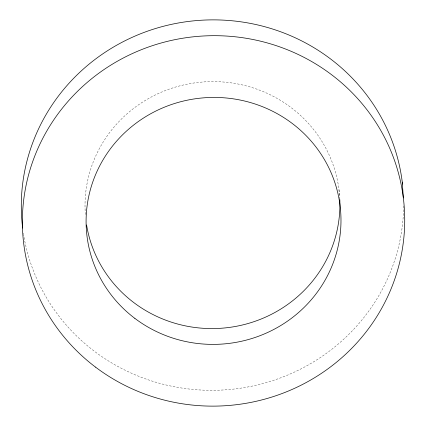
<?xml version="1.0" encoding="UTF-8"?>
<svg xmlns="http://www.w3.org/2000/svg" width="426" height="426" viewBox="0 0 426 426"><rect width="100%" height="100%" fill="white"/><g stroke="black" fill="none" stroke-linecap="round" stroke-linejoin="round"><path stroke-width="0.32" stroke-dasharray="2.13 1.6" d="M338.995 189.772L339.442 196.365M403.63 205.966A191.205 185.198 -3.9 0 1 226.802 389.731A191.205 185.198 -3.9 0 1 23.702 235.253M23.595 234.598A191.205 185.198 -3.9 0 1 23.387 233.294M339.671 196.961A127.47 123.465 -3.9 0 1 339.778 198.942M85.344 214.539A127.47 123.465 -3.9 0 1 203.601 81.946A127.47 123.465 -3.9 0 1 339.628 196.306"/><path stroke-width="0.64" d="M402.261 182.115L403.337 197.93M22.663 228.07A191.205 185.198 -3.9 0 1 190.576 21.183A191.205 185.198 -3.9 0 1 402.495 184.075M339.81 199.602A127.47 123.465 -3.9 0 1 225.013 327.924A127.47 123.465 -3.9 0 1 86.579 224.949M95.52 367.116A191.205 185.198 -3.9 0 0 402.799 246.281A191.205 185.198 -3.9 0 0 142.3 49.325A191.205 185.198 -3.9 0 0 95.52 367.116M134.861 318.382A127.47 123.465 -3.9 0 0 339.708 237.825A127.47 123.465 -3.9 0 0 166.049 106.516A127.47 123.465 -3.9 0 0 134.861 318.382"/></g></svg>
